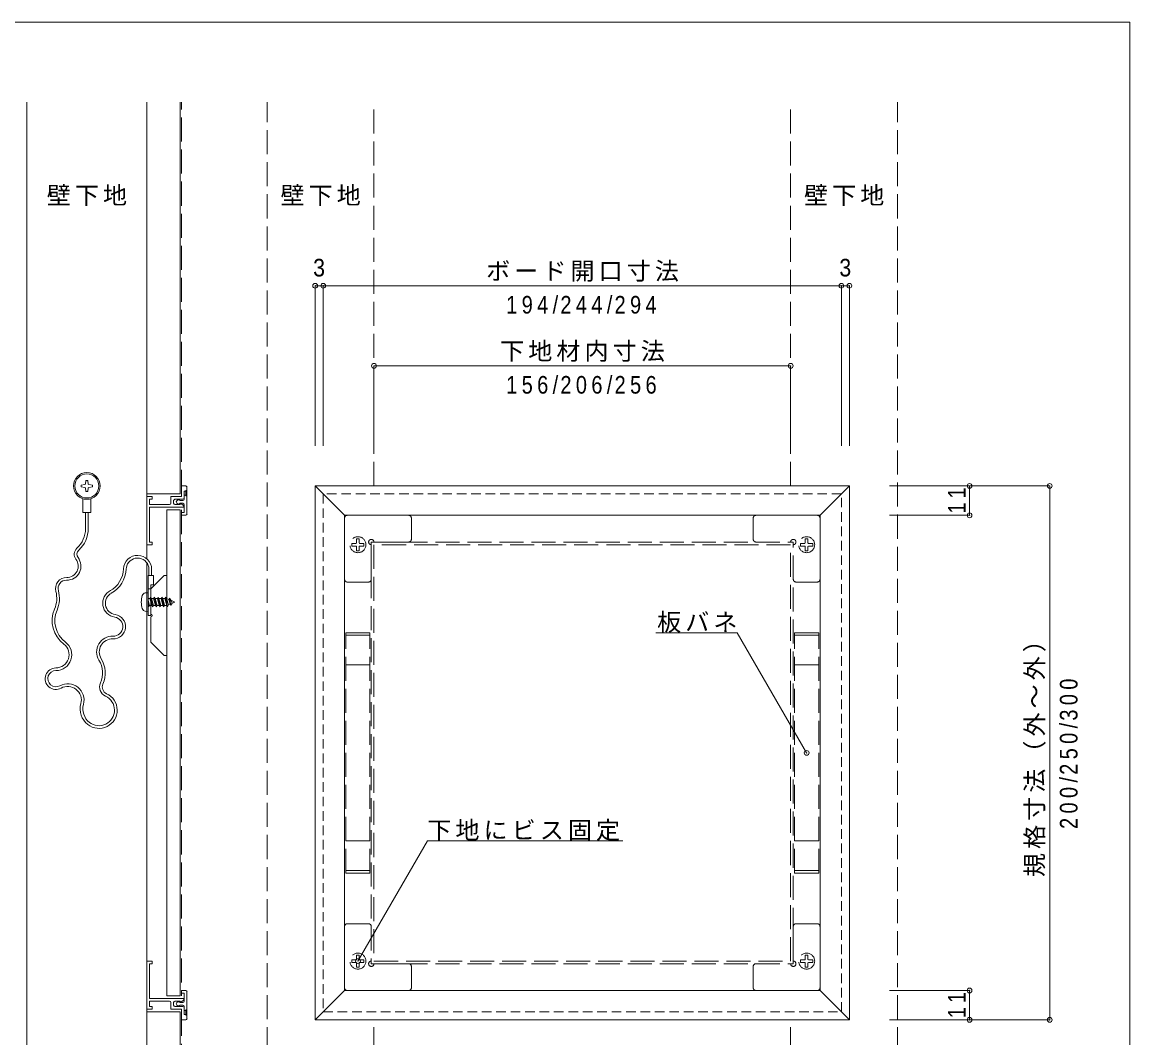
# Model space of a CAD drawing. Units: millimetres on the paper, with parts at other scales. Extents: x -141 to 141, y -98 to 98.
# Drawn here: x 2.8 to 141, y -29.3 to 97.5 of the extents above; entities that cross this region are included whole.
import ezdxf
from ezdxf.enums import TextEntityAlignment as Align

# ---------------------------------------------------------------- set-up
doc = ezdxf.new("R2010")
doc.units = ezdxf.units.MM
doc.header["$PDMODE"] = 32
doc.header["$PDSIZE"] = 0.6
doc.linetypes.add('DASHED1', pattern=[1.8, 1.2, -0.6])
doc.linetypes.add('DASHED3', pattern=[4, 3, -1])
for name, color, linetype, lineweight in [('3-0_ＫＢ製品', 2, 'Continuous', 9), ('3-1_躯体', 3, 'Continuous', 9), ('3-2_ハッチ', 7, 'Continuous', 9), ('3-3_寸法', 4, 'Continuous', 9), ('3-4_引出線字', 4, 'Continuous', 9), ('3-8_他製品', 7, 'Continuous', 9), ('3-9_他製品', 7, 'Continuous', 9), ('F-0_図面枠', 5, 'Continuous', 9)]:
    doc.layers.add(name, color=color, linetype=linetype, lineweight=lineweight)
doc.layers.add('3-5_文字', color=7, linetype='Continuous')
doc.styles.add('HGｺﾞｼｯｸM', font='')
doc.styles.get('HGｺﾞｼｯｸM').set_extended_font_data('HGｺﾞｼｯｸM')

msp = doc.modelspace()

# ---------------------------------------------------------------- linework, layer by layer
at = {"layer": '3-0_ＫＢ製品', "color": 7}
for p, q in [((10.647, 39.825), (10.727, 40.275)), ((11.019, 39.825), (10.94, 40.275)), ((10.592, 39.769), (10.142, 39.69)), ((10.592, 39.397), (10.142, 39.477)), ((10.592, 39.769), (10.647, 39.825)), ((10.592, 39.397), (10.647, 39.342)), ((10.647, 39.342), (10.727, 38.892)), ((11.019, 39.342), (10.94, 38.892)), ((11.019, 39.825), (11.075, 39.769)), ((11.019, 39.342), (11.075, 39.397)), ((11.075, 39.769), (11.525, 39.69)), ((11.075, 39.397), (11.525, 39.477))]:
    msp.add_line(p, q, dxfattribs=at)
at = {"layer": '3-0_ＫＢ製品'}
for p, q in [((22.667, 38.25), (22.667, 39.583)), ((23.167, 39.583), (22.667, 39.583)), ((23, 38.083), (23, 38.917)), ((23, 38.917), (23.167, 38.917)), ((23.333, 39.417), (23.333, 39)), ((39.333, 39.583), (43, 35.917)), ((102.333, 35.917), (106, 39.583)), ((106, -27.083), (106, 39.583)), ((19, 38.25), (18.333, 38.25)), ((18.333, 32.25), (18.333, 38.25)), ((18.667, 37.25), (18.667, 37.917)), ((19, 37.917), (18.667, 37.917)), ((19, 38.25), (19, 37.917)), ((21.333, 37.417), (21.333, 38.25)), ((22.667, 38.25), (21.333, 38.25)), ((21.667, 37.417), (21.667, 37.75)), ((22.833, 37.917), (21.833, 37.917)), ((22.475, 37.75), (22.833, 37.75)), ((22.833, 37.417), (22.475, 37.417)), ((22.5, 37.25), (22.5, 37.417)), ((22.5, 37.417), (22.812, 37.213)), ((23, 37.917), (23, 38.417)), ((23, 38.417), (23.167, 38.417)), ((23.333, 36.083), (23.333, 38.333)), ((21.167, 37.25), (18.667, 37.25)), ((22.933, 36.917), (18.667, 36.917)), ((22.5, 37.25), (21.833, 37.25)), ((22.667, 36.25), (23, 36.25)), ((22.667, 36.25), (22.667, 35.917)), ((22.933, 36.99), (22.933, 36.917)), ((23, 37.25), (23, 36.25)), ((23.167, 35.917), (22.667, 35.917)), ((43, 35.917), (43, -23.417)), ((19, -19.75), (18.333, -19.75)), ((18.333, -19.75), (18.333, -25.75)), ((19, -20.083), (19, -19.75)), ((22.667, -23.75), (22.667, -23.417)), ((23.167, -23.417), (22.667, -23.417)), ((43, -23.417), (39.333, -27.083)), ((43, -23.417), (102.333, -23.417)), ((102.333, -23.417), (106, -27.083)), ((22.933, -24.417), (18.667, -24.417)), ((18.667, -24.75), (18.667, -25.417)), ((21.167, -24.75), (18.667, -24.75)), ((22.5, -24.75), (21.833, -24.75)), ((22.5, -24.917), (22.812, -24.713)), ((22.5, -24.75), (22.5, -24.917)), ((22.667, -23.75), (23, -23.75)), ((22.933, -24.49), (22.933, -24.417)), ((23, -24.75), (23, -23.75)), ((23.333, -23.583), (23.333, -25.833)), ((19, -25.75), (18.333, -25.75)), ((19, -25.417), (18.667, -25.417)), ((19, -25.75), (19, -25.417)), ((21.333, -24.917), (21.333, -25.75)), ((22.667, -25.75), (21.333, -25.75)), ((21.667, -24.917), (21.667, -25.25)), ((22.833, -25.417), (21.833, -25.417)), ((22.833, -24.917), (22.475, -24.917)), ((22.475, -25.25), (22.833, -25.25)), ((22.667, -25.75), (22.667, -27.083)), ((23, -25.417), (23, -25.917)), ((23, -25.583), (23, -26.417)), ((23, -25.917), (23.167, -25.917)), ((23.167, -27.083), (22.667, -27.083)), ((23, -26.417), (23.167, -26.417)), ((23.333, -26.917), (23.333, -26.5)), ((39.333, -27.083), (106, -27.083))]:
    msp.add_line(p, q, dxfattribs=at)
at = {"layer": '3-0_ＫＢ製品', "color": 7, "linetype": 'DASHED3'}
for p, q in [((43.917, 32.083), (43.917, 32.417)), ((44.453, 32.417), (43.917, 32.417)), ((44.453, 32.083), (43.917, 32.083)), ((44.5, 32.464), (44.453, 32.417)), ((44.453, 32.083), (44.5, 32.036)), ((44.5, 33), (44.833, 33)), ((44.5, 32.464), (44.5, 33)), ((44.5, 32.036), (44.5, 31.5)), ((44.833, 32.464), (44.833, 33)), ((44.833, 32.464), (44.88, 32.417)), ((44.833, 32.036), (44.88, 32.083)), ((44.833, 32.036), (44.833, 31.5)), ((44.88, 32.417), (45.417, 32.417)), ((44.88, 32.083), (45.417, 32.083)), ((45.417, 32.417), (45.417, 32.083)), ((99.917, 32.417), (99.917, 32.083)), ((100.453, 32.417), (99.917, 32.417)), ((100.453, 32.083), (99.917, 32.083)), ((100.5, 32.464), (100.453, 32.417)), ((100.5, 32.036), (100.453, 32.083)), ((100.833, 33), (100.5, 33)), ((100.5, 32.464), (100.5, 33)), ((100.5, 32.036), (100.5, 31.5)), ((100.833, 32.464), (100.833, 33)), ((100.833, 32.464), (100.88, 32.417)), ((100.88, 32.083), (100.833, 32.036)), ((100.833, 32.036), (100.833, 31.5)), ((100.88, 32.417), (101.417, 32.417)), ((100.88, 32.083), (101.417, 32.083)), ((101.417, 32.083), (101.417, 32.417)), ((44.833, 31.5), (44.5, 31.5)), ((100.5, 31.5), (100.833, 31.5)), ((44.833, -19), (44.5, -19)), ((44.5, -19.536), (44.5, -19)), ((44.833, -19.536), (44.833, -19)), ((100.5, -19), (100.833, -19)), ((100.5, -19.536), (100.5, -19)), ((100.833, -19.536), (100.833, -19)), ((43.917, -19.583), (43.917, -19.917)), ((44.453, -19.583), (43.917, -19.583)), ((44.453, -19.917), (43.917, -19.917)), ((44.453, -19.583), (44.5, -19.536)), ((44.5, -19.964), (44.453, -19.917)), ((44.5, -19.964), (44.5, -20.5)), ((44.5, -20.5), (44.833, -20.5)), ((44.833, -19.536), (44.88, -19.583)), ((44.833, -19.964), (44.88, -19.917)), ((44.833, -19.964), (44.833, -20.5)), ((44.88, -19.583), (45.417, -19.583)), ((44.88, -19.917), (45.417, -19.917)), ((45.417, -19.917), (45.417, -19.583)), ((99.917, -19.917), (99.917, -19.583)), ((100.453, -19.583), (99.917, -19.583)), ((100.453, -19.917), (99.917, -19.917)), ((100.5, -19.536), (100.453, -19.583)), ((100.5, -19.964), (100.453, -19.917)), ((100.5, -19.964), (100.5, -20.5)), ((100.833, -20.5), (100.5, -20.5)), ((100.88, -19.583), (100.833, -19.536)), ((100.833, -19.964), (100.88, -19.917)), ((100.833, -19.964), (100.833, -20.5)), ((100.88, -19.583), (101.417, -19.583)), ((100.88, -19.917), (101.417, -19.917)), ((101.417, -19.583), (101.417, -19.917))]:
    msp.add_line(p, q, dxfattribs=at)
at = {"layer": '3-0_ＫＢ製品', "linetype": 'DASHED3'}
for p, q in [((46.333, 32.583), (46.333, -20.083)), ((46.333, 32.583), (99, 32.583)), ((46.667, 32.25), (46.667, -19.75)), ((98.667, 32.25), (46.667, 32.25)), ((98.667, -19.75), (98.667, 32.25)), ((99, -20.083), (99, 32.583)), ((46.333, -20.083), (99, -20.083)), ((46.667, -19.75), (98.667, -19.75))]:
    msp.add_line(p, q, dxfattribs=at)
at = {"layer": '3-0_ＫＢ製品'}
for points in [[(106, 39.583), (39.333, 39.583), (39.333, -27.083)], [(19, 32.583), (18.667, 32.583), (18.667, 36.917)], [(102.333, -23.417), (102.333, 35.917), (43, 35.917)], [(19, 32.583), (19, 32.25), (18.333, 32.25)], [(19, -20.083), (18.667, -20.083), (18.667, -24.417)]]:
    msp.add_lwpolyline(points, dxfattribs=at)
at = {"layer": '3-0_ＫＢ製品', "color": 7}
msp.add_circle((10.833, 39.583), 1.5, dxfattribs=at)
at = {"layer": '3-0_ＫＢ製品', "color": 7, "linetype": 'DASHED3'}
for centre in [(44.667, 32.25), (100.667, 32.25), (44.667, -19.75), (100.667, -19.75)]:
    msp.add_circle(centre, 1, dxfattribs=at)
at = {"layer": '3-0_ＫＢ製品', "color": 7}
for start, end in [(81.22977, 98.77023), (171.22977, 188.77023), (261.22977, 278.77023), (351.22977, 8.77023)]:
    msp.add_arc((10.833, 39.583), 0.7, start, end, dxfattribs=at)
at = {"layer": '3-0_ＫＢ製品'}
for centre, radius, start, end in [((23.167, 39.417), 0.167, 0, 90), ((21.167, 37.417), 0.167, 270, 0), ((21.833, 37.75), 0.167, 90, 180), ((21.833, 37.417), 0.167, 180, 270), ((22.267, 37.583), 0.267, 38.68216, 321.31778), ((22.833, 38.083), 0.167, 270, 0), ((22.833, 37.917), 0.167, 270, 0), ((22.833, 37.25), 0.167, 0, 90), ((22.667, 36.99), 0.267, 0, 56.92237), ((23.167, 36.083), 0.167, 270, 360), ((23.167, -23.583), 0.167, 0, 90), ((21.167, -24.917), 0.167, 0, 90), ((21.833, -24.917), 0.167, 90, 180), ((22.267, -25.083), 0.267, 38.68222, 321.31784), ((22.667, -24.49), 0.267, 303.07763, 360), ((22.833, -24.75), 0.167, 270, 0), ((21.833, -25.25), 0.167, 180, 270), ((22.833, -25.417), 0.167, 0, 90), ((22.833, -25.583), 0.167, 0, 90), ((23.167, -26.917), 0.167, 270, 0)]:
    msp.add_arc(centre, radius, start, end, dxfattribs=at)
at = {"layer": '3-1_躯体'}
for p, q in [((18.333, 87.5), (18.333, 38.583)), ((22.5, 87.5), (22.5, 38.583)), ((22.5, 38.583), (18.333, 38.583)), ((22.5, 36.583), (20.833, 36.583)), ((20.833, 36.583), (20.833, -24.083)), ((22.5, 36.583), (22.5, -24.083)), ((22.5, -24.083), (20.833, -24.083)), ((22.5, -26.083), (18.333, -26.083)), ((18.333, -75), (18.333, -26.083)), ((22.5, -75), (22.5, -26.083))]:
    msp.add_line(p, q, dxfattribs=at)
at = {"layer": '3-1_躯体', "linetype": 'DASHED1'}
for p, q in [((40.333, 38.583), (40.333, -26.083)), ((40.333, -26.083), (105, -26.083))]:
    msp.add_line(p, q, dxfattribs=at)
msp.add_lwpolyline([(105, -26.083), (105, 38.583), (40.333, 38.583)], dxfattribs=at)
at = {"layer": '3-2_ハッチ'}
for p, q in [((23.167, 38.951), (23.215, 39)), ((23.167, 38.893), (23.274, 39)), ((23.167, 38.834), (23.333, 39)), ((23.167, 38.775), (23.333, 38.941)), ((23.167, 38.716), (23.333, 38.882)), ((23.167, 38.657), (23.333, 38.823)), ((23.167, 38.598), (23.333, 38.765)), ((23.167, 38.539), (23.333, 38.706)), ((23.167, 38.48), (23.333, 38.647)), ((23.167, 38.421), (23.333, 38.588)), ((23.167, 38.362), (23.333, 38.529)), ((23.197, 38.333), (23.333, 38.47)), ((23.256, 38.333), (23.333, 38.411)), ((23.315, 38.333), (23.333, 38.352)), ((23.167, -25.862), (23.333, -26.029)), ((23.167, -25.921), (23.333, -26.088)), ((23.167, -25.98), (23.333, -26.147)), ((23.167, -26.039), (23.333, -26.206)), ((23.167, -26.098), (23.333, -26.265)), ((23.167, -26.157), (23.333, -26.323)), ((23.167, -26.216), (23.333, -26.382)), ((23.197, -25.833), (23.333, -25.97)), ((23.256, -25.833), (23.333, -25.911)), ((23.315, -25.833), (23.333, -25.852)), ((23.167, -26.275), (23.333, -26.441)), ((23.167, -26.334), (23.333, -26.5)), ((23.167, -26.393), (23.274, -26.5)), ((23.167, -26.451), (23.215, -26.5))]:
    msp.add_line(p, q, dxfattribs=at)
at = {"layer": '3-3_寸法'}
for p, q in [((39.333, 64.583), (40.333, 64.583)), ((39.333, 64.583), (39.333, 44.583)), ((40.333, 64.583), (105, 64.583)), ((40.333, 64.583), (40.333, 44.583)), ((105, 64.583), (106, 64.583)), ((105, 64.583), (105, 44.583)), ((106, 64.583), (106, 44.583)), ((46.667, 54.583), (98.667, 54.583)), ((46.667, 54.583), (46.667, 44.583)), ((98.667, 54.583), (98.667, 44.583)), ((121, 39.583), (111, 39.583)), ((131, 39.583), (121, 39.583)), ((121, 39.583), (121, 35.917)), ((131, 39.583), (131, -27.083)), ((121, 35.917), (111, 35.917)), ((121, -23.417), (111, -23.417)), ((121, -27.083), (121, -23.417)), ((121, -27.083), (111, -27.083)), ((131, -27.083), (121, -27.083))]:
    msp.add_line(p, q, dxfattribs=at)
for p in [(39.333, 64.583), (40.333, 64.583), (105, 64.583), (106, 64.583), (46.667, 54.583), (98.667, 54.583), (121, 39.583), (131, 39.583), (121, 35.917), (121, -23.417), (121, -27.083), (131, -27.083)]:
    msp.add_point(p, dxfattribs=at)
at = {"layer": '3-4_引出線字'}
for p, q in [((81.823, 21.25), (92.006, 21.25)), ((100.667, 6.25), (92.006, 21.25)), ((44.667, -19.75), (53.327, -4.75)), ((77.744, -4.75), (53.327, -4.75))]:
    msp.add_line(p, q, dxfattribs=at)
for p in [(100.667, 6.25), (44.667, -19.75)]:
    msp.add_point(p, dxfattribs=at)
at = {"layer": '3-8_他製品'}
for p, q in [((3.333, -75), (3.333, 87.5)), ((18.333, 30.471), (18.333, 87.5)), ((23.167, 38.333), (23.167, 39)), ((23.167, 39), (23.333, 39)), ((10.667, 36.25), (10.667, 34.257)), ((11, 36.25), (11, 34.257)), ((18.333, -75), (18.333, 29.97)), ((18.833, 26.75), (18.833, 25.25)), ((18.5, 26.25), (18.127, 26.217)), ((18.5, 25.517), (18.698, 25.517)), ((18.5, 25.268), (18.666, 24.65)), ((18.799, 25.692), (19.032, 24.475)), ((18.833, 24.917), (18.833, 23.583)), ((18.9, 25.517), (19.164, 25.517)), ((19.265, 25.692), (19.499, 24.475)), ((19.366, 25.517), (19.631, 25.517)), ((19.732, 25.692), (19.965, 24.475)), ((19.833, 25.517), (20.098, 25.517)), ((20.199, 25.692), (20.432, 24.475)), ((20.3, 25.517), (20.564, 25.517)), ((20.665, 25.692), (20.893, 24.504)), ((20.766, 25.517), (21.07, 25.399)), ((21.159, 25.552), (21.325, 24.683)), ((18.5, 24.815), (18.565, 24.475)), ((18.565, 24.475), (18.5, 24.588)), ((18.666, 24.65), (18.565, 24.475)), ((18.666, 24.65), (18.931, 24.65)), ((19.133, 24.65), (19.398, 24.65)), ((19.6, 24.65), (19.864, 24.65)), ((20.066, 24.65), (20.331, 24.65)), ((20.533, 24.65), (20.798, 24.65)), ((21.037, 24.753), (21.237, 24.836)), ((18.833, 23.25), (18.833, 20.083)), ((23.167, -25.833), (23.167, -26.5)), ((23.167, -26.5), (23.333, -26.5))]:
    msp.add_line(p, q, dxfattribs=at)
at = {"layer": '3-8_他製品', "linetype": 'DASHED3'}
for p, q in [((22.667, 38.583), (22.667, 87.5)), ((33.333, -75), (33.333, 87.5)), ((46.667, 39.583), (46.667, 87.5)), ((98.667, 39.583), (98.667, 87.5)), ((112, -75), (112, 87.5)), ((22.667, 36.583), (22.667, -24.083)), ((43, 35.583), (43, 27.917)), ((51, 35.917), (43.333, 35.917)), ((51.333, 32.917), (51.333, 35.583)), ((94, 32.917), (94, 35.583)), ((94.333, 35.917), (102, 35.917)), ((102.333, 35.583), (102.333, 27.917)), ((46.333, 27.917), (46.333, 32.25)), ((51, 32.583), (46.667, 32.583)), ((94.333, 32.583), (98.667, 32.583)), ((99, 27.917), (99, 32.25)), ((46, 27.583), (43.333, 27.583)), ((99.333, 27.583), (102, 27.583)), ((43.167, -8.75), (43.167, 21.25)), ((46.167, 21.25), (43.167, 21.25)), ((43.167, 20.955), (46.167, 20.955)), ((46.167, -8.75), (46.167, 21.25)), ((102.167, 21.25), (99.167, 21.25)), ((99.167, -8.75), (99.167, 21.25)), ((99.167, 20.955), (102.167, 20.955)), ((102.167, -8.75), (102.167, 21.25)), ((46.167, 17.228), (43.167, 17.228)), ((102.167, 17.228), (99.167, 17.228)), ((46.167, -4.728), (43.167, -4.728)), ((102.167, -4.728), (99.167, -4.728)), ((43.167, -8.455), (46.167, -8.455)), ((46.167, -8.75), (43.167, -8.75)), ((99.167, -8.455), (102.167, -8.455)), ((102.167, -8.75), (99.167, -8.75)), ((46, -15.083), (43.333, -15.083)), ((99.333, -15.083), (102, -15.083)), ((43, -23.083), (43, -15.417)), ((46.333, -15.417), (46.333, -19.75)), ((99, -15.417), (99, -19.75)), ((102.333, -23.083), (102.333, -15.417)), ((51, -20.083), (46.667, -20.083)), ((51.333, -20.417), (51.333, -23.083)), ((94, -20.417), (94, -23.083)), ((94.333, -20.083), (98.667, -20.083)), ((51, -23.417), (43.333, -23.417)), ((94.333, -23.417), (102, -23.417)), ((22.667, -26.083), (22.667, -75)), ((46.667, -75), (46.667, -27.083)), ((98.667, -75), (98.667, -27.083))]:
    msp.add_line(p, q, dxfattribs=at)
at = {"layer": '3-8_他製品'}
for points in [[(23.167, 38.333), (23.333, 38.333), (23.333, 39)], [(20.833, 28.417), (20.5, 28.417), (18.833, 26.75)], [(18.5, 26.25), (18.5, 23.917), (18.127, 23.949)], [(21.302, 25.303), (21.833, 25.083), (21.469, 24.932)], [(18.833, 20.083), (20.5, 18.417), (20.833, 18.417)], [(23.167, -25.833), (23.333, -25.833), (23.333, -26.5)]]:
    msp.add_lwpolyline(points, dxfattribs=at)
for points in [[(18.931, 24.65), (18.698, 25.517), (18.799, 25.692), (18.9, 25.517), (19.133, 24.65), (19.032, 24.475)], [(19.398, 24.65), (19.164, 25.517), (19.265, 25.692), (19.366, 25.517), (19.6, 24.65), (19.499, 24.475)], [(19.864, 24.65), (19.631, 25.517), (19.732, 25.692), (19.833, 25.517), (20.066, 24.65), (19.965, 24.475)], [(20.331, 24.65), (20.098, 25.517), (20.199, 25.692), (20.3, 25.517), (20.533, 24.65), (20.432, 24.475)], [(20.766, 25.517), (21.037, 24.753), (20.893, 24.504), (20.798, 24.65), (20.564, 25.517), (20.665, 25.692)], [(21.159, 25.552), (21.302, 25.303), (21.469, 24.932), (21.325, 24.683), (21.237, 24.836), (21.07, 25.399)]]:
    msp.add_lwpolyline(points, close=True, dxfattribs=at)
at = {"layer": '3-8_他製品', "linetype": 'DASHED3'}
for centre, start, end in [((43.333, 35.583), 90, 180), ((51, 35.583), 0, 90), ((94.333, 35.583), 90, 180), ((102, 35.583), 0, 90), ((46.333, 32.583), 0, 270), ((51, 32.917), 270, 0), ((94.333, 32.917), 180, 270), ((99, 32.583), 270, 180), ((43.333, 27.917), 180, 270), ((46, 27.917), 270, 0), ((99.333, 27.917), 180, 270), ((102, 27.917), 270, 0), ((43.333, -15.417), 90, 180), ((46, -15.417), 0, 90), ((99.333, -15.417), 90, 180), ((102, -15.417), 360, 90), ((46.333, -20.083), 90, 360), ((51, -20.417), 0, 90), ((94.333, -20.417), 90, 180), ((99, -20.083), 180, 90), ((43.333, -23.083), 180, 270), ((51, -23.083), 270, 0), ((94.333, -23.083), 180, 270), ((102, -23.083), 270, 360)]:
    msp.add_arc(centre, 0.333, start, end, dxfattribs=at)
at = {"layer": '3-8_他製品'}
for centre, radius, start, end in [((7.333, 34.257), 3.333, 312.75617, 0), ((7.333, 34.257), 3.667, 312.75617, 0), ((10.295, 31.054), 1.029, 132.75617, 217.03933), ((8.338, 29.578), 1.756, 269.20439, 37.03933), ((8.338, 29.578), 1.423, 269.20439, 37.03933), ((10.295, 31.054), 0.696, 132.75617, 217.03933), ((12.088, 29.382), 3.333, 299.24456, 357.57476), ((12.088, 29.382), 3.667, 299.24456, 357.57476), ((8.299, 26.774), 1.382, 89.20439, 195.118), ((8.299, 26.774), 1.048, 89.20439, 195.118), ((3.747, 25.544), 3.333, 336.50328, 15.118), ((3.747, 25.544), 3.667, 336.50328, 15.118), ((14.575, 24.939), 1.758, 116.74144, 261.48128), ((14.575, 24.939), 1.425, 116.74144, 261.48128), ((20.633, 25.083), 3, 164.11935, 195.88065), ((18.165, 25.786), 0.433, 94.99849, 164.11992), ((18.833, 25.083), 0.167, 270, 90), ((10.167, 22.753), 3.667, 156.50328, 232.96394), ((10.167, 22.753), 3.333, 156.50328, 232.96394), ((14.138, 22.02), 1.527, 267.99393, 81.48128), ((18.165, 24.381), 0.433, 195.88008, 265.00151), ((18.833, 23.417), 0.167, 270, 90), ((14.138, 22.02), 1.193, 267.99393, 81.48128), ((14.027, 18.858), 1.97, 87.99393, 211.49319), ((6.964, 18.509), 1.983, 270.15835, 52.96394), ((6.964, 18.509), 1.65, 270.15835, 52.96394), ((14.027, 18.858), 1.636, 87.99393, 211.49319), ((9.738, 16.231), 3.394, 336.05137, 31.49319), ((6.973, 15.515), 1.345, 90.15835, 298.91056), ((9.738, 16.231), 3.061, 336.05137, 31.49319), ((6.973, 15.515), 1.011, 90.15835, 298.91056), ((8.447, 12.846), 2.037, 344.77498, 118.91056), ((8.447, 12.846), 1.704, 344.77498, 118.91056), ((13.686, 14.477), 1.259, 156.05137, 245.29748), ((13.686, 14.477), 0.926, 156.05137, 245.29748), ((12.352, 11.578), 2.266, 231.97592, 65.29748), ((12.352, 11.578), 1.933, 231.97592, 65.29748), ((12.484, 11.747), 2.481, 164.77498, 231.97592), ((12.484, 11.747), 2.148, 164.77498, 231.97592)]:
    msp.add_arc(centre, radius, start, end, dxfattribs=at)
at = {"layer": '3-9_他製品'}
for p, q in [((10.333, 37.993), (10.333, 36.25)), ((11.333, 37.993), (11.333, 36.25)), ((11.333, 36.25), (10.333, 36.25)), ((18.583, 28.417), (18.583, 29.167)), ((18.917, 28.417), (18.917, 29.167)), ((19.167, 27.25), (19.167, 28.417)), ((18.5, 26.75), (18.833, 26.75)), ((18.833, 27.25), (19.167, 27.25)), ((18.833, 27.25), (18.833, 23.417)), ((18.5, 23.417), (18.833, 23.417))]:
    msp.add_line(p, q, dxfattribs=at)
msp.add_lwpolyline([(18.5, 23.417), (18.5, 28.417), (19.167, 28.417)], dxfattribs=at)
msp.add_circle((10.833, 39.583), 1.667, dxfattribs=at)
for radius, start, end in [(1.75, 0, 177.57476), (1.417, 0, 161.93771), (1.417, 161.93771, 177.57476)]:
    msp.add_arc((17.167, 29.167), radius, start, end, dxfattribs=at)
at = {"layer": 'F-0_図面枠'}
for p, q in [((-141, 97.5), (141, 97.5)), ((141, 97.5), (141, -97.5))]:
    msp.add_line(p, q, dxfattribs=at)

# ---------------------------------------------------------------- texts
at = {"layer": '3-3_寸法', "color": 7, "style": 'HGｺﾞｼｯｸM', "width": 0.9}
for p in [(39.083, 65.083), (104.75, 65.083)]:
    msp.add_text('3', height=2.199, dxfattribs=at).set_placement(p, align=Align.BOTTOM_LEFT)
at = {"layer": '3-3_寸法', "color": 7, "char_height": 2.199, "attachment_point": 7, "style": 'HGｺﾞｼｯｸM'}
for s, insert in [('\\T1.17;ボード開口寸法', (60.667, 65.083)), ('\\T1.39;\\W0.85;194/244/294', (63.167, 61.083)), ('\\T1.17;下地材内寸法', (62.417, 55.083)), ('\\T1.39;\\W0.85;156/206/256', (63.167, 51.083))]:
    msp.add_mtext(s, dxfattribs=dict(at, insert=insert))
at = {"layer": '3-3_寸法', "color": 7, "char_height": 2.199, "attachment_point": 7, "rotation": 90, "style": 'HGｺﾞｼｯｸM'}
for s, insert in [('\\T1.36;\\W0.85;11', (120.5, 36.125)), ('\\T1.17;規格寸法（外～外）', (130.5, -9.25)), ('\\T1.39;\\W0.85;200/250/300', (134.5, -3.25)), ('\\T1.36;\\W0.85;11', (120.5, -26.875))]:
    msp.add_mtext(s, dxfattribs=dict(at, insert=insert))
at = {"layer": '3-5_文字', "char_height": 2.199, "attachment_point": 7, "style": 'HGｺﾞｼｯｸM'}
for s, insert in [('\\T1.17;壁下地', (5.833, 74.542)), ('\\T1.17;壁下地', (35, 74.542)), ('\\T1.17;壁下地', (100.333, 74.542)), ('\\T1.17;板バネ', (82.006, 21.25)), ('\\T1.17;下地にビス固定', (53.327, -4.75))]:
    msp.add_mtext(s, dxfattribs=dict(at, insert=insert))

doc.saveas('drawing.dxf')
